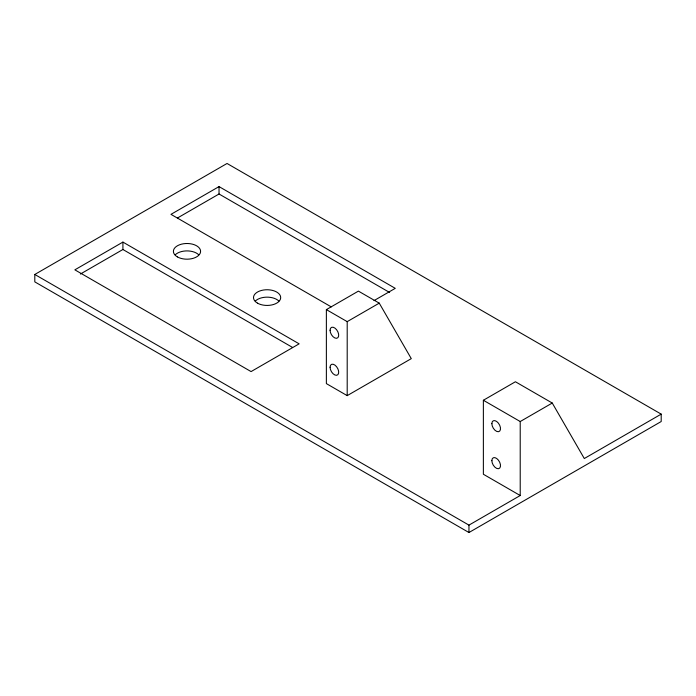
<?xml version="1.0" encoding="UTF-8"?>
<svg xmlns="http://www.w3.org/2000/svg" width="696" height="696" viewBox="0 0 696 696"><rect width="100%" height="100%" fill="white"/><g stroke="black" fill="none" stroke-linecap="round" stroke-linejoin="round"><path stroke-width="1.04" d="M34.8 274.468L227.044 163.473L661.2 414.129L661.2 421.532L468.956 532.527L34.8 281.871L34.8 274.468L468.956 525.123L520.216 495.526L520.216 421.532L483.372 400.261L483.372 474.254L520.216 495.526M122.914 242.095L74.855 269.839L251.073 371.586L299.141 343.841L122.914 242.095L122.914 249.499L292.572 347.452M374.004 300.611L395.258 288.344L219.031 186.598L170.972 214.351L331.261 306.892M80.397 274.041L122.914 249.499M177.445 218.013L219.031 194.001L389.638 292.494M326.372 309.616L358.414 291.119L379.242 303.143L411.284 358.64L347.2 395.632L326.372 383.609L326.372 309.616L347.2 321.639L379.242 303.143M483.372 400.261L515.414 381.756L552.259 403.036L584.301 458.533L661.2 414.129M520.216 421.532L552.259 403.036M468.956 525.123L468.956 532.527M347.2 321.639L347.2 395.632M219.031 186.598L219.031 194.001M175.218 254.823A13.598 7.847 0 0 1 198.769 254.823M255.328 301.064A13.598 7.847 0 0 1 278.87 301.064M257.485 303.143A13.598 7.847 0 0 0 280.227 299.619A13.598 7.847 0 0 0 263.575 290.014A13.598 7.847 0 0 0 257.485 303.143M177.384 256.894A13.598 7.847 0 0 0 200.126 253.379A13.598 7.847 0 0 0 183.474 243.765A13.598 7.847 0 0 0 177.384 256.894M330.061 330.243A6.116 3.532 60 0 0 336.542 338.308A6.116 3.532 60 0 0 336.542 329.66A6.116 3.532 60 0 0 330.061 330.243M330.061 367.236A6.116 3.532 60 0 0 336.542 375.309A6.116 3.532 60 0 0 336.542 366.661A6.116 3.532 60 0 0 330.061 367.236M491.863 423.655A6.116 3.532 60 0 0 498.353 431.729A6.116 3.532 60 0 0 498.353 423.081A6.116 3.532 60 0 0 491.863 423.655M491.863 460.656A6.116 3.532 60 0 0 498.353 468.73A6.116 3.532 60 0 0 498.353 460.073A6.116 3.532 60 0 0 491.863 460.656"/></g></svg>
